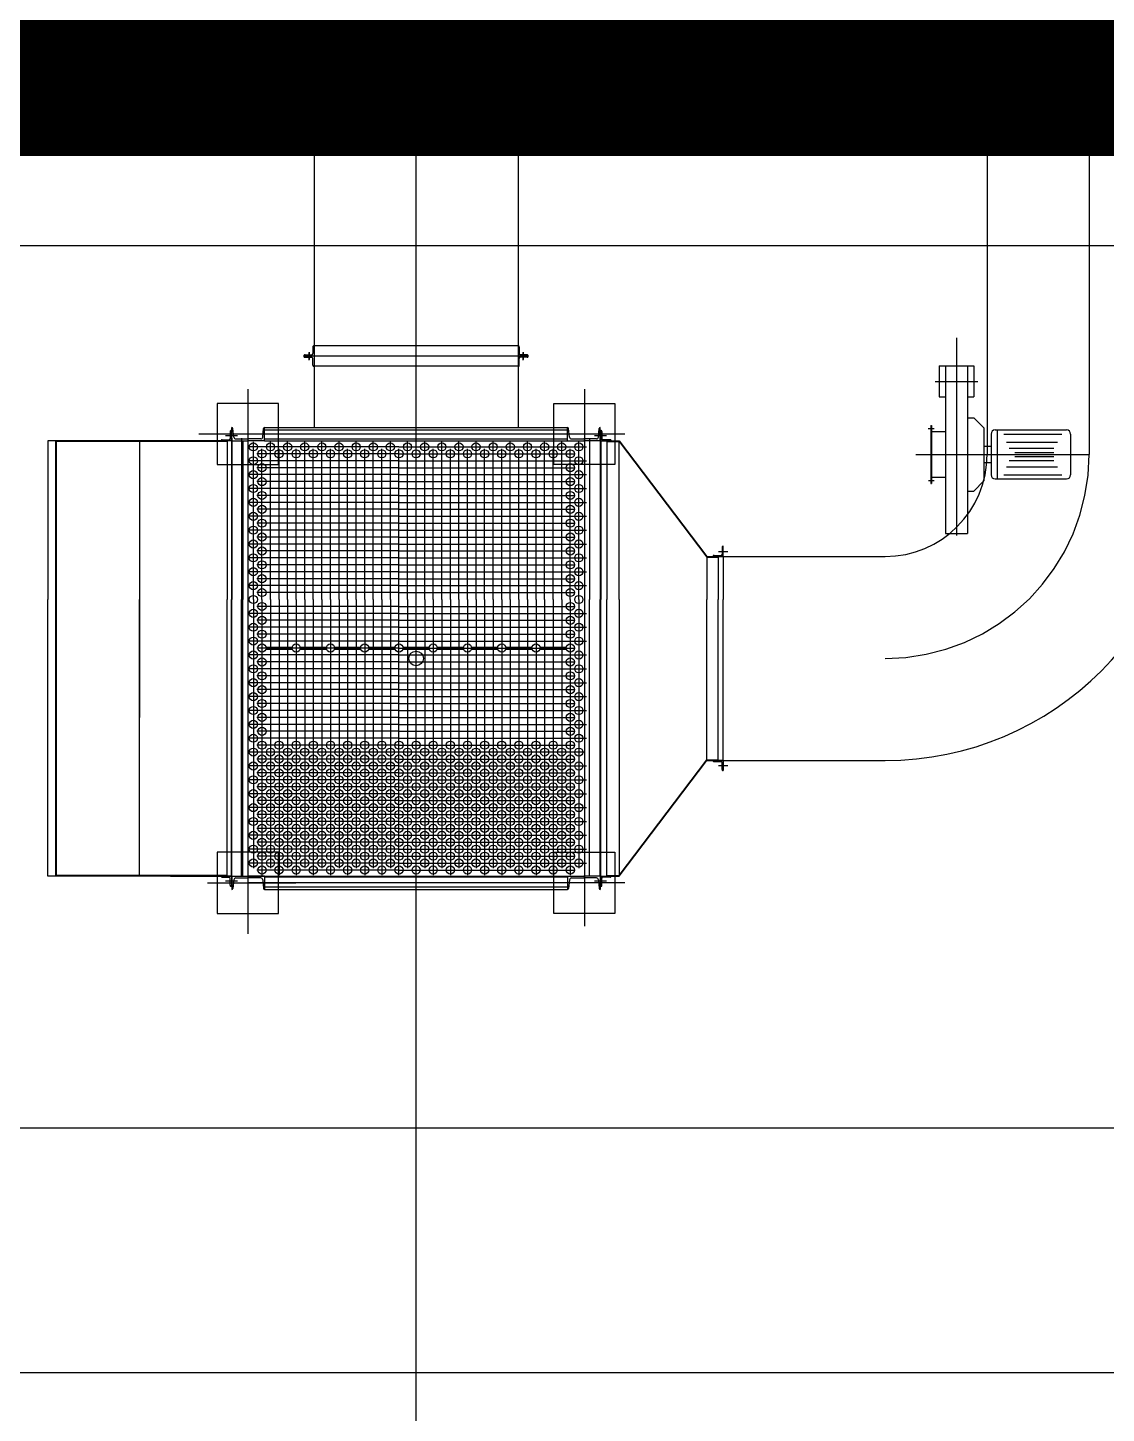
# Model space of a CAD drawing. Header units: metres. Extents: x -170 to 1091, y -90 to 504.
# Drawn here: x 271.1 to 276.38, y 76.04 to 82.83 of the extents above; entities that cross this region are included whole.
import ezdxf

# ---------------------------------------------------------------- set-up
doc = ezdxf.new("R2010")
doc.units = ezdxf.units.M
for name, pattern in [('PF_CENTER', [400, 250, -50, 50, -50]), ('PF_DASHED', [150, 100, -50]), ('PF_DIVIDE', [250, 100, -50, 0, -50, 0, -50])]:
    doc.linetypes.add(name, pattern=pattern)
for name, color, linetype in [('01', 7, 'CONTINUOUS'), ('02', 1, 'CONTINUOUS'), ('04', 2, 'PF_DASHED'), ('05', 4, 'PF_CENTER'), ('07', 6, 'PF_DIVIDE'), ('TKX', 3, 'CONTINUOUS')]:
    doc.layers.add(name, color=color, linetype=linetype)

msp = doc.modelspace()

# ---------------------------------------------------------------- linework, layer by layer
at = {"ltscale": 8}
for p, q in [((272.2634, 79.7913, 0), (272.3926, 79.7913, 0)), ((272.2634, 79.7813, 0), (272.3926, 79.7813, 0)), ((272.4314, 79.7913, 0), (272.5606, 79.7913, 0)), ((272.4314, 79.7813, 0), (272.5606, 79.7813, 0)), ((272.5994, 79.7913, 0), (272.7286, 79.7913, 0)), ((272.5994, 79.7813, 0), (272.7286, 79.7813, 0)), ((272.7674, 79.7913, 0), (272.8966, 79.7913, 0)), ((272.7674, 79.7813, 0), (272.8966, 79.7813, 0)), ((272.9354, 79.7913, 0), (273.0646, 79.7913, 0)), ((272.9354, 79.7813, 0), (273.0646, 79.7813, 0)), ((273.1034, 79.7913, 0), (273.2326, 79.7913, 0)), ((273.1034, 79.7813, 0), (273.2326, 79.7813, 0)), ((273.2714, 79.7913, 0), (273.4006, 79.7913, 0)), ((273.2714, 79.7813, 0), (273.4006, 79.7813, 0)), ((273.4394, 79.7913, 0), (273.5686, 79.7913, 0)), ((273.4394, 79.7813, 0), (273.5686, 79.7813, 0)), ((273.6074, 79.7913, 0), (273.7366, 79.7913, 0)), ((273.6074, 79.7813, 0), (273.7366, 79.7813, 0))]:
    msp.add_line(p, q, dxfattribs=at)
at = {"linetype": 'Continuous', "const_width": 1, "elevation": 0}
msp.add_lwpolyline([(165.7, 127.0239), (280.5, 127.0239), (280.5, 82.6989), (165.7, 82.6989)], close=True, dxfattribs=at)
at = {"ltscale": 50}
msp.add_circle((273, 79.7353, 0), 0.0358, dxfattribs=at)
at = {"layer": '01', "ltscale": 8}
for p, q in [((272.5, 82.6989, 0), (272.5, 80.8673, 0)), ((273.5, 82.6989, 0), (273.5, 80.8673, 0)), ((275.8, 82.6989, 0), (275.8, 80.7353, 0)), ((272.494, 81.2613, 0), (272.494, 81.2293, 0)), ((273.5, 81.2673, 0), (272.4977, 81.2673, 0)), ((273.506, 81.2613, 0), (273.506, 81.2293, 0)), ((273.55, 81.2173, 0), (272.45, 81.2173, 0)), ((272.5, 81.2173, 0), (272.45, 81.2173, 0)), ((272.5, 81.2173, 0), (272.45, 81.2173, 0)), ((272.456, 81.2233, 0), (272.488, 81.2233, 0)), ((272.456, 81.2113, 0), (272.488, 81.2113, 0)), ((272.494, 81.1733, 0), (272.494, 81.2053, 0)), ((273.5, 81.1673, 0), (272.4977, 81.1673, 0)), ((273.5, 81.2173, 0), (273.55, 81.2173, 0)), ((273.5, 81.2173, 0), (273.55, 81.2173, 0)), ((273.506, 81.1733, 0), (273.506, 81.2053, 0)), ((273.544, 81.2233, 0), (273.512, 81.2233, 0)), ((273.544, 81.2113, 0), (273.512, 81.2113, 0)), ((275.5645, 81.169, 0), (275.7355, 81.169, 0)), ((275.5645, 81.169, 0), (275.5645, 81.0177, 0)), ((275.5955, 81.169, 0), (275.5955, 80.3482, 0)), ((275.7045, 81.169, 0), (275.7045, 80.3482, 0)), ((275.7355, 81.169, 0), (275.7355, 81.0177, 0)), ((272.025, 80.9853, 0), (272.025, 80.6853, 0)), ((272.325, 80.9853, 0), (272.025, 80.9853, 0)), ((272.325, 80.6853, 0), (272.325, 80.9853, 0)), ((273.675, 80.6853, 0), (273.675, 80.9853, 0)), ((273.675, 80.9853, 0), (273.975, 80.9853, 0)), ((273.975, 80.9853, 0), (273.975, 80.6853, 0)), ((275.5645, 81.0177, 0), (275.5955, 81.0177, 0)), ((275.7045, 81.0177, 0), (275.7355, 81.0177, 0)), ((275.7045, 81.0177, 0), (275.7355, 81.0177, 0)), ((275.7045, 80.9153, 0), (275.7345, 80.9153, 0)), ((275.7845, 80.8653, 0), (275.7345, 80.9153, 0)), ((272.089, 80.8473, 0), (272.089, 80.8128, 0)), ((272.094, 80.8023, 0), (272.094, 80.8523, 0)), ((272.097, 80.8023, 0), (272.097, 80.8673, 0)), ((272.1063, 80.8201, 0), (272.102, 80.8628, 0)), ((272.2477, 80.8201, 0), (272.252, 80.8628, 0)), ((272.257, 80.8673, 0), (273.743, 80.8673, 0)), ((272.257, 80.8023, 0), (272.257, 80.8673, 0)), ((272.257, 80.8553, 0), (273.743, 80.8553, 0)), ((273.743, 80.8023, 0), (273.743, 80.8673, 0)), ((273.7523, 80.8201, 0), (273.748, 80.8628, 0)), ((273.8937, 80.8201, 0), (273.898, 80.8628, 0)), ((273.903, 80.8023, 0), (273.903, 80.8673, 0)), ((273.906, 80.8023, 0), (273.906, 80.8523, 0)), ((273.911, 80.8473, 0), (273.911, 80.8128, 0)), ((275.524, 80.8773, 0), (275.524, 80.5933, 0)), ((275.524, 80.8773, 0), (275.528, 80.8773, 0)), ((275.524, 80.8473, 0), (275.5955, 80.8473, 0)), ((275.528, 80.8773, 0), (275.528, 80.5933, 0)), ((275.7845, 80.8653, 0), (275.7845, 80.6053, 0)), ((275.8195, 80.8353, 0), (275.8195, 80.6353, 0)), ((275.8395, 80.8553, 0), (276.1895, 80.8553, 0)), ((275.8495, 80.8553, 0), (275.8495, 80.6153, 0)), ((276.2095, 80.8353, 0), (276.2095, 80.6353, 0)), ((272.044, 80.8023, 0), (271.194, 80.8023, 0)), ((271.194, 80.8023, 0), (271.194, 80.0243, 0)), ((271.234, 78.6683, 0), (271.234, 80.8023, 0)), ((271.237, 78.6683, 0), (271.237, 80.8023, 0)), ((272.074, 80.7993, 0), (271.237, 80.7993, 0)), ((271.644, 80.7993, 0), (271.644, 79.4463, 0)), ((272.094, 80.8023, 0), (272.044, 80.8023, 0)), ((272.049, 80.8073, 0), (272.0835, 80.8073, 0)), ((272.074, 80.8023, 0), (272.074, 80.0243, 0)), ((272.094, 80.8143, 0), (272.094, 80.0243, 0)), ((272.097, 80.8143, 0), (272.097, 80.0243, 0)), ((272.097, 80.8023, 0), (272.177, 80.8023, 0)), ((272.1162, 80.8111, 0), (272.177, 80.8111, 0)), ((272.15, 80.8023, 0), (272.15, 80.0243, 0)), ((272.2378, 80.8111, 0), (272.177, 80.8111, 0)), ((272.257, 80.8023, 0), (272.177, 80.8023, 0)), ((272.257, 80.8113, 0), (273.743, 80.8113, 0)), ((272.257, 80.8023, 0), (273.743, 80.8023, 0)), ((273.743, 80.8023, 0), (273.823, 80.8023, 0)), ((273.7622, 80.8111, 0), (273.823, 80.8111, 0)), ((273.8838, 80.8111, 0), (273.823, 80.8111, 0)), ((273.903, 80.8023, 0), (273.823, 80.8023, 0)), ((273.85, 80.8143, 0), (273.85, 80.0243, 0)), ((273.903, 80.8143, 0), (273.903, 80.0243, 0)), ((273.906, 80.8143, 0), (273.906, 80.0243, 0)), ((273.906, 80.8023, 0), (273.956, 80.8023, 0)), ((273.951, 80.8073, 0), (273.9165, 80.8073, 0)), ((273.936, 80.8023, 0), (273.936, 80.0243, 0)), ((273.936, 80.7993, 0), (273.9955, 80.7993, 0)), ((273.956, 80.8023, 0), (273.996, 80.8023, 0)), ((273.9955, 80.0243, 0), (273.9955, 80.7993, 0)), ((273.9955, 80.7993, 0), (274.4253, 80.2323, 0)), ((273.996, 80.8023, 0), (274.426, 80.2353, 0)), ((275.7845, 80.7753, 0), (275.8195, 80.7753, 0)), ((272.025, 80.6853, 0), (272.325, 80.6853, 0)), ((273.975, 80.6853, 0), (273.675, 80.6853, 0)), ((275.7845, 80.6953, 0), (275.8195, 80.6953, 0)), ((275.524, 80.6233, 0), (275.5955, 80.6233, 0)), ((275.524, 80.5933, 0), (275.528, 80.5933, 0)), ((275.7045, 80.5553, 0), (275.7345, 80.5553, 0)), ((275.7845, 80.6053, 0), (275.7345, 80.5553, 0)), ((275.8395, 80.6153, 0), (276.1895, 80.6153, 0)), ((275.5955, 80.3482, 0), (275.7045, 80.3482, 0)), ((274.501, 80.2803, 0), (274.501, 80.2458, 0)), ((274.506, 80.2353, 0), (274.506, 80.2853, 0)), ((274.4253, 80.2323, 0), (274.481, 80.2323, 0)), ((274.426, 80.2353, 0), (274.506, 80.2353, 0)), ((274.426, 80.2353, 0), (275.3, 80.2353, 0)), ((274.426, 80.2323, 0), (274.426, 80.0243, 0)), ((274.506, 80.2353, 0), (274.456, 80.2353, 0)), ((274.461, 80.2403, 0), (274.4955, 80.2403, 0)), ((274.481, 80.2353, 0), (274.481, 80.0243, 0)), ((274.506, 80.2353, 0), (274.506, 80.0243, 0)), ((271.194, 78.6683, 0), (271.194, 80.0243, 0)), ((271.644, 78.6713, 0), (271.644, 80.0243, 0)), ((272.074, 78.6683, 0), (272.074, 80.0243, 0)), ((272.094, 78.6683, 0), (272.094, 80.0243, 0)), ((272.097, 78.6683, 0), (272.097, 80.0243, 0)), ((272.15, 78.6683, 0), (272.15, 80.0243, 0)), ((273.85, 78.6683, 0), (273.85, 80.0243, 0)), ((273.903, 78.6683, 0), (273.903, 80.0243, 0)), ((273.906, 78.6683, 0), (273.906, 80.0243, 0)), ((273.936, 78.6683, 0), (273.936, 80.0243, 0)), ((273.9955, 80.0243, 0), (273.9955, 78.6713, 0)), ((274.426, 79.2353, 0), (274.426, 80.0243, 0)), ((274.481, 79.2353, 0), (274.481, 80.0243, 0)), ((274.506, 79.2353, 0), (274.506, 80.0243, 0)), ((273.9955, 78.6713, 0), (274.4253, 79.2383, 0)), ((273.996, 78.6683, 0), (274.426, 79.2353, 0)), ((274.4253, 79.2383, 0), (274.481, 79.2383, 0)), ((274.426, 79.2353, 0), (274.506, 79.2353, 0)), ((274.426, 79.2353, 0), (275.3, 79.2353, 0)), ((274.506, 79.2353, 0), (274.456, 79.2353, 0)), ((274.461, 79.2303, 0), (274.4955, 79.2303, 0)), ((274.501, 79.1903, 0), (274.501, 79.2248, 0)), ((274.506, 79.2353, 0), (274.506, 79.1853, 0)), ((272.025, 78.7853, 0), (272.025, 78.4853, 0)), ((272.325, 78.7853, 0), (272.025, 78.7853, 0)), ((272.325, 78.4853, 0), (272.325, 78.7853, 0)), ((273.675, 78.4853, 0), (273.675, 78.7853, 0)), ((273.675, 78.7853, 0), (273.975, 78.7853, 0)), ((273.975, 78.7853, 0), (273.975, 78.4853, 0)), ((272.044, 78.6683, 0), (271.194, 78.6683, 0)), ((272.074, 78.6713, 0), (271.237, 78.6713, 0)), ((271.795, 78.6683, 0), (273.743, 78.6683, 0)), ((272.094, 78.6683, 0), (272.044, 78.6683, 0)), ((272.049, 78.6633, 0), (272.0835, 78.6633, 0)), ((272.089, 78.6233, 0), (272.089, 78.6578, 0)), ((272.094, 78.6683, 0), (272.094, 78.6183, 0)), ((272.097, 78.6683, 0), (272.177, 78.6683, 0)), ((272.097, 78.6683, 0), (272.097, 78.6033, 0)), ((272.1063, 78.6506, 0), (272.102, 78.6078, 0)), ((272.1162, 78.6596, 0), (272.177, 78.6596, 0)), ((272.257, 78.6683, 0), (272.177, 78.6683, 0)), ((272.2378, 78.6596, 0), (272.177, 78.6596, 0)), ((272.2477, 78.6506, 0), (272.252, 78.6078, 0)), ((272.257, 78.6683, 0), (272.257, 78.6033, 0)), ((272.257, 78.6653, 0), (273.743, 78.6653, 0)), ((273.743, 78.6683, 0), (273.823, 78.6683, 0)), ((273.743, 78.6683, 0), (273.743, 78.6033, 0)), ((273.7523, 78.6506, 0), (273.748, 78.6078, 0)), ((273.7622, 78.6596, 0), (273.823, 78.6596, 0)), ((273.903, 78.6683, 0), (273.823, 78.6683, 0)), ((273.8838, 78.6596, 0), (273.823, 78.6596, 0)), ((273.8937, 78.6506, 0), (273.898, 78.6078, 0)), ((273.903, 78.6683, 0), (273.903, 78.6033, 0)), ((273.906, 78.6683, 0), (273.906, 78.6183, 0)), ((273.906, 78.6683, 0), (273.956, 78.6683, 0)), ((273.911, 78.6233, 0), (273.911, 78.6578, 0)), ((273.951, 78.6633, 0), (273.9165, 78.6633, 0)), ((273.936, 78.6713, 0), (273.9955, 78.6713, 0)), ((273.956, 78.6683, 0), (273.996, 78.6683, 0)), ((272.257, 78.6153, 0), (273.743, 78.6153, 0)), ((272.257, 78.6033, 0), (273.743, 78.6033, 0)), ((272.025, 78.4853, 0), (272.325, 78.4853, 0)), ((273.975, 78.4853, 0), (273.675, 78.4853, 0))]:
    msp.add_line(p, q, dxfattribs=at)
for centre in [(272.202, 80.7723, 0), (272.244, 80.7383, 0), (272.286, 80.7723, 0), (272.328, 80.7383, 0), (272.37, 80.7723, 0), (272.412, 80.7383, 0), (272.454, 80.7723, 0), (272.496, 80.7383, 0), (272.538, 80.7723, 0), (272.58, 80.7383, 0), (272.622, 80.7723, 0), (272.664, 80.7383, 0), (272.706, 80.7723, 0), (272.748, 80.7383, 0), (272.79, 80.7723, 0), (272.832, 80.7383, 0), (272.874, 80.7723, 0), (272.916, 80.7383, 0), (272.958, 80.7723, 0), (273, 80.7383, 0), (273.042, 80.7723, 0), (273.084, 80.7383, 0), (273.126, 80.7723, 0), (273.168, 80.7383, 0), (273.21, 80.7723, 0), (273.252, 80.7383, 0), (273.294, 80.7723, 0), (273.336, 80.7383, 0), (273.378, 80.7723, 0), (273.42, 80.7383, 0), (273.462, 80.7723, 0), (273.504, 80.7383, 0), (273.546, 80.7723, 0), (273.588, 80.7383, 0), (273.63, 80.7723, 0), (273.672, 80.7383, 0), (273.714, 80.7723, 0), (273.756, 80.7383, 0), (273.798, 80.7723, 0), (272.202, 80.7043, 0), (272.244, 80.6703, 0), (273.756, 80.6703, 0), (273.798, 80.7043, 0), (272.202, 80.6363, 0), (272.244, 80.6023, 0), (273.756, 80.6023, 0), (273.798, 80.6363, 0), (272.202, 80.5683, 0), (272.244, 80.5343, 0), (273.756, 80.5343, 0), (273.798, 80.5683, 0), (272.202, 80.5003, 0), (272.244, 80.4663, 0), (273.756, 80.4663, 0), (273.798, 80.5003, 0), (272.202, 80.4323, 0), (272.244, 80.3983, 0), (273.756, 80.3983, 0), (273.798, 80.4323, 0), (272.202, 80.3643, 0), (272.244, 80.3303, 0), (273.756, 80.3303, 0), (273.798, 80.3643, 0), (272.202, 80.2963, 0), (272.244, 80.2623, 0), (273.756, 80.2623, 0), (273.798, 80.2963, 0), (272.202, 80.2283, 0), (272.244, 80.1943, 0), (273.756, 80.1943, 0), (273.798, 80.2283, 0), (272.202, 80.1603, 0), (272.244, 80.1263, 0), (273.756, 80.1263, 0), (273.798, 80.1603, 0), (272.202, 80.0923, 0), (272.244, 80.0583, 0), (273.756, 80.0583, 0), (273.798, 80.0923, 0), (272.202, 80.0243, 0), (272.244, 79.9903, 0), (273.756, 79.9903, 0), (273.798, 80.0243, 0), (272.202, 79.9563, 0), (272.244, 79.9223, 0), (273.756, 79.9223, 0), (273.798, 79.9563, 0), (272.202, 79.8883, 0), (272.244, 79.8543, 0), (273.756, 79.8543, 0), (273.798, 79.8883, 0), (272.202, 79.8203, 0), (272.244, 79.7863, 0), (272.412, 79.7863, 0), (272.58, 79.7863, 0), (272.748, 79.7863, 0), (272.916, 79.7863, 0), (273.084, 79.7863, 0), (273.252, 79.7863, 0), (273.42, 79.7863, 0), (273.588, 79.7863, 0), (273.756, 79.7863, 0), (273.798, 79.8203, 0), (272.202, 79.7523, 0), (272.244, 79.7183, 0), (273.756, 79.7183, 0), (273.798, 79.7523, 0), (272.202, 79.6843, 0), (272.244, 79.6503, 0), (273.756, 79.6503, 0), (273.798, 79.6843, 0), (272.202, 79.6163, 0), (272.244, 79.5823, 0), (273.756, 79.5823, 0), (273.798, 79.6163, 0), (272.202, 79.5483, 0), (272.244, 79.5143, 0), (273.756, 79.5143, 0), (273.798, 79.5483, 0), (272.202, 79.4803, 0), (272.244, 79.4463, 0), (273.756, 79.4463, 0), (273.798, 79.4803, 0), (272.202, 79.4123, 0), (272.244, 79.3783, 0), (273.756, 79.3783, 0), (273.798, 79.4123, 0), (272.202, 79.3443, 0), (272.244, 79.3103, 0), (272.328, 79.3103, 0), (272.412, 79.3103, 0), (272.496, 79.3103, 0), (272.58, 79.3103, 0), (272.664, 79.3103, 0), (272.748, 79.3103, 0), (272.832, 79.3103, 0), (272.916, 79.3103, 0), (273, 79.3103, 0), (273.084, 79.3103, 0), (273.168, 79.3103, 0), (273.252, 79.3103, 0), (273.336, 79.3103, 0), (273.42, 79.3103, 0), (273.504, 79.3103, 0), (273.588, 79.3103, 0), (273.672, 79.3103, 0), (273.756, 79.3103, 0), (273.798, 79.3443, 0), (272.202, 79.2763, 0), (272.244, 79.2423, 0), (272.286, 79.2763, 0), (272.328, 79.2423, 0), (272.37, 79.2763, 0), (272.412, 79.2423, 0), (272.454, 79.2763, 0), (272.496, 79.2423, 0), (272.538, 79.2763, 0), (272.58, 79.2423, 0), (272.622, 79.2763, 0), (272.664, 79.2423, 0), (272.706, 79.2763, 0), (272.748, 79.2423, 0), (272.79, 79.2763, 0), (272.832, 79.2423, 0), (272.874, 79.2763, 0), (272.916, 79.2423, 0), (272.958, 79.2763, 0), (273, 79.2423, 0), (273.042, 79.2763, 0), (273.084, 79.2423, 0), (273.126, 79.2763, 0), (273.168, 79.2423, 0), (273.21, 79.2763, 0), (273.252, 79.2423, 0), (273.294, 79.2763, 0), (273.336, 79.2423, 0), (273.378, 79.2763, 0), (273.42, 79.2423, 0), (273.462, 79.2763, 0), (273.504, 79.2423, 0), (273.546, 79.2763, 0), (273.588, 79.2423, 0), (273.63, 79.2763, 0), (273.672, 79.2423, 0), (273.714, 79.2763, 0), (273.756, 79.2423, 0), (273.798, 79.2763, 0), (272.202, 79.2083, 0), (272.244, 79.1743, 0), (272.286, 79.2083, 0), (272.328, 79.1743, 0), (272.37, 79.2083, 0), (272.412, 79.1743, 0), (272.454, 79.2083, 0), (272.496, 79.1743, 0), (272.538, 79.2083, 0), (272.58, 79.1743, 0), (272.622, 79.2083, 0), (272.664, 79.1743, 0), (272.706, 79.2083, 0), (272.748, 79.1743, 0), (272.79, 79.2083, 0), (272.832, 79.1743, 0), (272.874, 79.2083, 0), (272.916, 79.1743, 0), (272.958, 79.2083, 0), (273, 79.1743, 0), (273.042, 79.2083, 0), (273.084, 79.1743, 0), (273.126, 79.2083, 0), (273.168, 79.1743, 0), (273.21, 79.2083, 0), (273.252, 79.1743, 0), (273.294, 79.2083, 0), (273.336, 79.1743, 0), (273.378, 79.2083, 0), (273.42, 79.1743, 0), (273.462, 79.2083, 0), (273.504, 79.1743, 0), (273.546, 79.2083, 0), (273.588, 79.1743, 0), (273.63, 79.2083, 0), (273.672, 79.1743, 0), (273.714, 79.2083, 0), (273.756, 79.1743, 0), (273.798, 79.2083, 0), (272.202, 79.1403, 0), (272.244, 79.1063, 0), (272.286, 79.1403, 0), (272.328, 79.1063, 0), (272.37, 79.1403, 0), (272.412, 79.1063, 0), (272.454, 79.1403, 0), (272.496, 79.1063, 0), (272.538, 79.1403, 0), (272.58, 79.1063, 0), (272.622, 79.1403, 0), (272.664, 79.1063, 0), (272.706, 79.1403, 0), (272.748, 79.1063, 0), (272.79, 79.1403, 0), (272.832, 79.1063, 0), (272.874, 79.1403, 0), (272.916, 79.1063, 0), (272.958, 79.1403, 0), (273, 79.1063, 0), (273.042, 79.1403, 0), (273.084, 79.1063, 0), (273.126, 79.1403, 0), (273.168, 79.1063, 0), (273.21, 79.1403, 0), (273.252, 79.1063, 0), (273.294, 79.1403, 0), (273.336, 79.1063, 0), (273.378, 79.1403, 0), (273.42, 79.1063, 0), (273.462, 79.1403, 0), (273.504, 79.1063, 0), (273.546, 79.1403, 0), (273.588, 79.1063, 0), (273.63, 79.1403, 0), (273.672, 79.1063, 0), (273.714, 79.1403, 0), (273.756, 79.1063, 0), (273.798, 79.1403, 0), (272.202, 79.0723, 0), (272.244, 79.0383, 0), (272.286, 79.0723, 0), (272.328, 79.0383, 0), (272.37, 79.0723, 0), (272.412, 79.0383, 0), (272.454, 79.0723, 0), (272.496, 79.0383, 0), (272.538, 79.0723, 0), (272.58, 79.0383, 0), (272.622, 79.0723, 0), (272.664, 79.0383, 0), (272.706, 79.0723, 0), (272.748, 79.0383, 0), (272.79, 79.0723, 0), (272.832, 79.0383, 0), (272.874, 79.0723, 0), (272.916, 79.0383, 0), (272.958, 79.0723, 0), (273, 79.0383, 0), (273.042, 79.0723, 0), (273.084, 79.0383, 0), (273.126, 79.0723, 0), (273.168, 79.0383, 0), (273.21, 79.0723, 0), (273.252, 79.0383, 0), (273.294, 79.0723, 0), (273.336, 79.0383, 0), (273.378, 79.0723, 0), (273.42, 79.0383, 0), (273.462, 79.0723, 0), (273.504, 79.0383, 0), (273.546, 79.0723, 0), (273.588, 79.0383, 0), (273.63, 79.0723, 0), (273.672, 79.0383, 0), (273.714, 79.0723, 0), (273.756, 79.0383, 0), (273.798, 79.0723, 0), (272.202, 79.0043, 0), (272.244, 78.9703, 0), (272.286, 79.0043, 0), (272.328, 78.9703, 0), (272.37, 79.0043, 0), (272.412, 78.9703, 0), (272.454, 79.0043, 0), (272.496, 78.9703, 0), (272.538, 79.0043, 0), (272.58, 78.9703, 0), (272.622, 79.0043, 0), (272.664, 78.9703, 0), (272.706, 79.0043, 0), (272.748, 78.9703, 0), (272.79, 79.0043, 0), (272.832, 78.9703, 0), (272.874, 79.0043, 0), (272.916, 78.9703, 0), (272.958, 79.0043, 0), (273, 78.9703, 0), (273.042, 79.0043, 0), (273.084, 78.9703, 0), (273.126, 79.0043, 0), (273.168, 78.9703, 0), (273.21, 79.0043, 0), (273.252, 78.9703, 0), (273.294, 79.0043, 0), (273.336, 78.9703, 0), (273.378, 79.0043, 0), (273.42, 78.9703, 0), (273.462, 79.0043, 0), (273.504, 78.9703, 0), (273.546, 79.0043, 0), (273.588, 78.9703, 0), (273.63, 79.0043, 0), (273.672, 78.9703, 0), (273.714, 79.0043, 0), (273.756, 78.9703, 0), (273.798, 79.0043, 0), (272.202, 78.9363, 0), (272.244, 78.9023, 0), (272.286, 78.9363, 0), (272.328, 78.9023, 0), (272.37, 78.9363, 0), (272.412, 78.9023, 0), (272.454, 78.9363, 0), (272.496, 78.9023, 0), (272.538, 78.9363, 0), (272.58, 78.9023, 0), (272.622, 78.9363, 0), (272.664, 78.9023, 0), (272.706, 78.9363, 0), (272.748, 78.9023, 0), (272.79, 78.9363, 0), (272.832, 78.9023, 0), (272.874, 78.9363, 0), (272.916, 78.9023, 0), (272.958, 78.9363, 0), (273, 78.9023, 0), (273.042, 78.9363, 0), (273.084, 78.9023, 0), (273.126, 78.9363, 0), (273.168, 78.9023, 0), (273.21, 78.9363, 0), (273.252, 78.9023, 0), (273.294, 78.9363, 0), (273.336, 78.9023, 0), (273.378, 78.9363, 0), (273.42, 78.9023, 0), (273.462, 78.9363, 0), (273.504, 78.9023, 0), (273.546, 78.9363, 0), (273.588, 78.9023, 0), (273.63, 78.9363, 0), (273.672, 78.9023, 0), (273.714, 78.9363, 0), (273.756, 78.9023, 0), (273.798, 78.9363, 0), (272.202, 78.8683, 0), (272.244, 78.8343, 0), (272.286, 78.8683, 0), (272.328, 78.8343, 0), (272.37, 78.8683, 0), (272.412, 78.8343, 0), (272.454, 78.8683, 0), (272.496, 78.8343, 0), (272.538, 78.8683, 0), (272.58, 78.8343, 0), (272.622, 78.8683, 0), (272.664, 78.8343, 0), (272.706, 78.8683, 0), (272.748, 78.8343, 0), (272.79, 78.8683, 0), (272.832, 78.8343, 0), (272.874, 78.8683, 0), (272.916, 78.8343, 0), (272.958, 78.8683, 0), (273, 78.8343, 0), (273.042, 78.8683, 0), (273.084, 78.8343, 0), (273.126, 78.8683, 0), (273.168, 78.8343, 0), (273.21, 78.8683, 0), (273.252, 78.8343, 0), (273.294, 78.8683, 0), (273.336, 78.8343, 0), (273.378, 78.8683, 0), (273.42, 78.8343, 0), (273.462, 78.8683, 0), (273.504, 78.8343, 0), (273.546, 78.8683, 0), (273.588, 78.8343, 0), (273.63, 78.8683, 0), (273.672, 78.8343, 0), (273.714, 78.8683, 0), (273.756, 78.8343, 0), (273.798, 78.8683, 0), (272.202, 78.8003, 0), (272.244, 78.7663, 0), (272.286, 78.8003, 0), (272.328, 78.7663, 0), (272.37, 78.8003, 0), (272.412, 78.7663, 0), (272.454, 78.8003, 0), (272.496, 78.7663, 0), (272.538, 78.8003, 0), (272.58, 78.7663, 0), (272.622, 78.8003, 0), (272.664, 78.7663, 0), (272.706, 78.8003, 0), (272.748, 78.7663, 0), (272.79, 78.8003, 0), (272.832, 78.7663, 0), (272.874, 78.8003, 0), (272.916, 78.7663, 0), (272.958, 78.8003, 0), (273, 78.7663, 0), (273.042, 78.8003, 0), (273.084, 78.7663, 0), (273.126, 78.8003, 0), (273.168, 78.7663, 0), (273.21, 78.8003, 0), (273.252, 78.7663, 0), (273.294, 78.8003, 0), (273.336, 78.7663, 0), (273.378, 78.8003, 0), (273.42, 78.7663, 0), (273.462, 78.8003, 0), (273.504, 78.7663, 0), (273.546, 78.8003, 0), (273.588, 78.7663, 0), (273.63, 78.8003, 0), (273.672, 78.7663, 0), (273.714, 78.8003, 0), (273.756, 78.7663, 0), (273.798, 78.8003, 0), (272.202, 78.7323, 0), (272.244, 78.6983, 0), (272.286, 78.7323, 0), (272.328, 78.6983, 0), (272.37, 78.7323, 0), (272.412, 78.6983, 0), (272.454, 78.7323, 0), (272.496, 78.6983, 0), (272.538, 78.7323, 0), (272.58, 78.6983, 0), (272.622, 78.7323, 0), (272.664, 78.6983, 0), (272.706, 78.7323, 0), (272.748, 78.6983, 0), (272.79, 78.7323, 0), (272.832, 78.6983, 0), (272.874, 78.7323, 0), (272.916, 78.6983, 0), (272.958, 78.7323, 0), (273, 78.6983, 0), (273.042, 78.7323, 0), (273.084, 78.6983, 0), (273.126, 78.7323, 0), (273.168, 78.6983, 0), (273.21, 78.7323, 0), (273.252, 78.6983, 0), (273.294, 78.7323, 0), (273.336, 78.6983, 0), (273.378, 78.7323, 0), (273.42, 78.6983, 0), (273.462, 78.7323, 0), (273.504, 78.6983, 0), (273.546, 78.7323, 0), (273.588, 78.6983, 0), (273.63, 78.7323, 0), (273.672, 78.6983, 0), (273.714, 78.7323, 0), (273.756, 78.6983, 0), (273.798, 78.7323, 0)]:
    msp.add_circle(centre, 0.02, dxfattribs=at)
for centre, radius, start, end in [((272.488, 81.2293, 0), 0.006, 270, 0), ((272.4989, 81.2625, 0), 0.00499, 76.68993, 193.31008), ((273.5011, 81.2625, 0), 0.00499, 346.68992, 103.31007), ((273.512, 81.2293, 0), 0.006, 180, 270), ((272.4549, 81.2185, 0), 0.00499, 76.68993, 193.31008), ((272.4549, 81.2162, 0), 0.00499, 166.68992, 283.31007), ((272.488, 81.2053, 0), 0.006, 0, 90), ((272.4989, 81.1722, 0), 0.00499, 166.68992, 283.31007), ((273.5011, 81.1722, 0), 0.00499, 256.68993, 13.31008), ((273.512, 81.2053, 0), 0.006, 90, 180), ((273.5451, 81.2185, 0), 0.00499, 346.68992, 103.31007), ((273.5451, 81.2162, 0), 0.00499, 256.68993, 13.31008), ((272.093, 80.8483, 0), 0.00416, 76.68993, 193.31008), ((272.097, 80.8623, 0), 0.005, 5.71, 90), ((272.257, 80.8623, 0), 0.005, 90, 174.29), ((273.743, 80.8623, 0), 0.005, 5.71, 90), ((273.903, 80.8623, 0), 0.005, 90, 174.29), ((273.907, 80.8483, 0), 0.00416, 346.68992, 103.31007), ((275.8395, 80.8353, 0), 0.02, 90, 180), ((276.1895, 80.8353, 0), 0.02, 0, 90), ((272.048, 80.8033, 0), 0.00416, 76.68993, 193.31008), ((272.0835, 80.8128, 0), 0.0055, 270, 0), ((272.1162, 80.8211, 0), 0.01, 185.71, 270), ((272.2378, 80.8211, 0), 0.01, 270, 354.29), ((273.7622, 80.8211, 0), 0.01, 185.71, 270), ((273.8838, 80.8211, 0), 0.01, 270, 354.29), ((273.9165, 80.8128, 0), 0.0055, 180, 270), ((273.952, 80.8033, 0), 0.00416, 346.68992, 103.31007), ((275.3, 80.7353, 0), 1.5, 270, 0), ((275.3, 80.7353, 0), 0.5, 270, 0), ((275.8395, 80.6353, 0), 0.02, 180, 270), ((276.1895, 80.6353, 0), 0.02, 270, 0), ((274.505, 80.2813, 0), 0.00416, 76.68993, 193.31008), ((274.46, 80.2363, 0), 0.00416, 76.68993, 193.31008), ((274.4955, 80.2458, 0), 0.0055, 270, 0), ((274.46, 79.2344, 0), 0.00416, 166.68992, 283.31007), ((274.4955, 79.2248, 0), 0.0055, 0, 90), ((274.505, 79.1894, 0), 0.00416, 166.68992, 283.31007), ((272.048, 78.6674, 0), 0.00416, 166.68992, 283.31007), ((272.0835, 78.6578, 0), 0.0055, 0, 90), ((272.1162, 78.6496, 0), 0.01, 90, 174.29), ((272.2378, 78.6496, 0), 0.01, 5.71, 90), ((273.7622, 78.6496, 0), 0.01, 90, 174.29), ((273.8838, 78.6496, 0), 0.01, 5.71, 90), ((273.9165, 78.6578, 0), 0.0055, 90, 180), ((273.952, 78.6674, 0), 0.00416, 256.68993, 13.31008), ((272.093, 78.6224, 0), 0.00416, 166.68992, 283.31007), ((272.097, 78.6083, 0), 0.005, 270, 354.29), ((272.257, 78.6083, 0), 0.005, 185.71, 270), ((273.743, 78.6083, 0), 0.005, 270, 354.29), ((273.903, 78.6083, 0), 0.005, 185.71, 270), ((273.907, 78.6224, 0), 0.00416, 256.68993, 13.31008)]:
    msp.add_arc(centre, radius, start, end, dxfattribs=at)
for p in [(272.5, 81.2173, 0), (272.5, 81.2173, 0), (273.5, 81.2173, 0), (273.5, 81.2173, 0), (272.094, 80.8023, 0), (273.906, 80.8023, 0), (274.506, 80.2353, 0), (274.506, 79.2353, 0), (272.094, 78.6683, 0), (273.906, 78.6683, 0)]:
    msp.add_point(p, dxfattribs=at)
at = {"layer": '02', "ltscale": 8}
for p, q in [((275.8824, 80.8353, 0), (276.1662, 80.8353, 0)), ((275.8955, 80.7953, 0), (276.1454, 80.7953, 0)), ((275.9076, 80.7653, 0), (276.1276, 80.7653, 0)), ((275.9076, 80.7053, 0), (276.1276, 80.7053, 0)), ((275.9356, 80.7453, 0), (276.1268, 80.7453, 0)), ((275.9356, 80.7253, 0), (276.1268, 80.7253, 0)), ((275.8824, 80.6353, 0), (276.1662, 80.6353, 0)), ((275.8955, 80.6753, 0), (276.1454, 80.6753, 0)), ((267.25, 76.2353, 0), (277.35, 76.2353, 0))]:
    msp.add_line(p, q, dxfattribs=at)
at = {"layer": '04', "ltscale": 8}
for p in [(272.1443, 80.8143, 0), (272.1443, 78.6683, 0)]:
    msp.add_line(p, (272.1443, 80.0243, 0), dxfattribs=at)
at = {"layer": '05', "ltscale": 8}
for p, q in [((273, 72.6019, 0), (273, 82.6989)), ((276.3, 82.6989), (276.3, 80.7353)), ((275.65, 81.307, 0), (275.65, 80.3372, 0)), ((272.475, 81.2369, 0), (272.475, 81.2003, 0)), ((272.475, 81.1978, 0), (272.475, 81.2344, 0)), ((273.525, 81.2369, 0), (273.525, 81.2003, 0)), ((273.525, 81.1978, 0), (273.525, 81.2344, 0)), ((275.65, 81.1866, 0), (275.65, 81.0001, 0)), ((275.5447, 81.0933, 0), (275.7553, 81.0933, 0)), ((272.175, 81.0553, 0), (272.175, 80.6228, 0)), ((273.825, 81.0553, 0), (273.825, 80.6228, 0)), ((274.0228, 80.8353, 0), (271.9338, 80.8353, 0)), ((272.1242, 80.8273, 0), (272.0654, 80.8273, 0)), ((272.175, 80.8353, 0), (272.175, 78.3861, 0)), ((273.9332, 80.8273, 0), (273.8744, 80.8273, 0)), ((275.5108, 80.8623, 0), (275.5402, 80.8623, 0)), ((272.916, 80.7723, 0), (272.177, 80.7723, 0)), ((272.202, 80.0243, 0), (272.202, 80.7973, 0)), ((272.244, 80.0243, 0), (272.244, 80.7633, 0)), ((272.286, 80.0243, 0), (272.286, 80.7973, 0)), ((272.328, 80.0243, 0), (272.328, 80.7633, 0)), ((272.37, 80.0243, 0), (272.37, 80.7973, 0)), ((272.412, 80.0243, 0), (272.412, 80.7633, 0)), ((272.454, 80.0243, 0), (272.454, 80.7973, 0)), ((272.496, 80.0243, 0), (272.496, 80.7633, 0)), ((272.538, 80.0243, 0), (272.538, 80.7973, 0)), ((272.58, 80.0243, 0), (272.58, 80.7633, 0)), ((272.622, 80.0243, 0), (272.622, 80.7973, 0)), ((272.664, 80.0243, 0), (272.664, 80.7633, 0)), ((272.706, 80.0243, 0), (272.706, 80.7973, 0)), ((272.748, 80.0243, 0), (272.748, 80.7633, 0)), ((272.79, 80.0243, 0), (272.79, 80.7973, 0)), ((272.832, 80.0243, 0), (272.832, 80.7633, 0)), ((272.874, 80.0243, 0), (272.874, 80.7973, 0)), ((272.916, 80.7723, 0), (273.8349, 80.7723, 0)), ((272.916, 78.6733, 0), (272.916, 80.7633, 0)), ((272.958, 80.0243, 0), (272.958, 80.7973, 0)), ((273, 80.0243, 0), (273, 80.7633, 0)), ((273.042, 80.0243, 0), (273.042, 80.7973, 0)), ((273.084, 80.0243, 0), (273.084, 80.7633, 0)), ((273.126, 80.0243, 0), (273.126, 80.7973, 0)), ((273.168, 80.0243, 0), (273.168, 80.7633, 0)), ((273.21, 80.0243, 0), (273.21, 80.7973, 0)), ((273.252, 80.0243, 0), (273.252, 80.7633, 0)), ((273.294, 80.0243, 0), (273.294, 80.7973, 0)), ((273.336, 80.0243, 0), (273.336, 80.7633, 0)), ((273.378, 80.0243, 0), (273.378, 80.7973, 0)), ((273.42, 80.0243, 0), (273.42, 80.7633, 0)), ((273.462, 80.0243, 0), (273.462, 80.7973, 0)), ((273.504, 80.0243, 0), (273.504, 80.7633, 0)), ((273.546, 80.0243, 0), (273.546, 80.7973, 0)), ((273.588, 80.0243, 0), (273.588, 80.7633, 0)), ((273.63, 80.0243, 0), (273.63, 80.7973, 0)), ((273.672, 80.0243, 0), (273.672, 80.7633, 0)), ((273.714, 80.0243, 0), (273.714, 80.7973, 0)), ((273.756, 80.0243, 0), (273.756, 80.7633, 0)), ((273.798, 80.0243, 0), (273.798, 80.7973, 0)), ((272.916, 80.7043, 0), (272.177, 80.7043, 0)), ((272.916, 80.7383, 0), (272.219, 80.7383, 0)), ((272.916, 80.7383, 0), (273.7799, 80.7383, 0)), ((272.916, 80.7043, 0), (273.8349, 80.7043, 0)), ((275.4498, 80.7353, 0), (276.298, 80.7353, 0)), ((272.916, 80.6363, 0), (272.177, 80.6363, 0)), ((272.916, 80.6703, 0), (272.219, 80.6703, 0)), ((272.916, 80.6703, 0), (273.7799, 80.6703, 0)), ((272.916, 80.6363, 0), (273.8349, 80.6363, 0)), ((273.825, 80.6228, 0), (273.825, 78.4228, 0)), ((272.916, 80.5683, 0), (272.177, 80.5683, 0)), ((272.916, 80.6023, 0), (272.219, 80.6023, 0)), ((272.916, 80.6023, 0), (273.7799, 80.6023, 0)), ((272.916, 80.5683, 0), (273.8349, 80.5683, 0)), ((275.5118, 80.6083, 0), (275.5405, 80.6083, 0)), ((272.916, 80.5003, 0), (272.177, 80.5003, 0)), ((272.916, 80.5343, 0), (272.219, 80.5343, 0)), ((272.916, 80.5343, 0), (273.7799, 80.5343, 0)), ((272.916, 80.5003, 0), (273.8349, 80.5003, 0)), ((272.916, 80.4323, 0), (272.177, 80.4323, 0)), ((272.916, 80.4663, 0), (272.219, 80.4663, 0)), ((272.916, 80.4663, 0), (273.7799, 80.4663, 0)), ((272.916, 80.4323, 0), (273.8349, 80.4323, 0)), ((272.916, 80.3643, 0), (272.177, 80.3643, 0)), ((272.916, 80.3983, 0), (272.219, 80.3983, 0)), ((272.916, 80.3983, 0), (273.7799, 80.3983, 0)), ((272.916, 80.3643, 0), (273.8349, 80.3643, 0)), ((272.916, 80.2963, 0), (272.177, 80.2963, 0)), ((272.916, 80.3303, 0), (272.219, 80.3303, 0)), ((272.916, 80.3303, 0), (273.7799, 80.3303, 0)), ((272.916, 80.2963, 0), (273.8349, 80.2963, 0)), ((272.916, 80.2283, 0), (272.177, 80.2283, 0)), ((272.916, 80.2623, 0), (272.219, 80.2623, 0)), ((272.916, 80.2623, 0), (273.7799, 80.2623, 0)), ((272.916, 80.2283, 0), (273.8349, 80.2283, 0)), ((274.4832, 80.2603, 0), (274.5288, 80.2603, 0)), ((272.916, 80.1603, 0), (272.177, 80.1603, 0)), ((272.916, 80.1943, 0), (272.219, 80.1943, 0)), ((272.916, 80.1943, 0), (273.7799, 80.1943, 0)), ((272.916, 80.1603, 0), (273.8349, 80.1603, 0)), ((272.916, 80.0923, 0), (272.177, 80.0923, 0)), ((272.916, 80.1263, 0), (272.219, 80.1263, 0)), ((272.916, 80.1263, 0), (273.7799, 80.1263, 0)), ((272.916, 80.0923, 0), (273.8349, 80.0923, 0)), ((272.202, 80.0243, 0), (272.202, 78.7073, 0)), ((272.916, 80.0583, 0), (272.219, 80.0583, 0)), ((272.244, 80.0243, 0), (272.244, 78.6733, 0)), ((272.286, 80.0243, 0), (272.286, 78.7073, 0)), ((272.328, 80.0243, 0), (272.328, 78.6733, 0)), ((272.37, 80.0243, 0), (272.37, 78.7073, 0)), ((272.412, 80.0243, 0), (272.412, 78.6733, 0)), ((272.454, 80.0243, 0), (272.454, 78.7073, 0)), ((272.496, 80.0243, 0), (272.496, 78.6733, 0)), ((272.538, 80.0243, 0), (272.538, 78.7073, 0)), ((272.58, 80.0243, 0), (272.58, 78.6733, 0)), ((272.622, 80.0243, 0), (272.622, 78.7073, 0)), ((272.664, 80.0243, 0), (272.664, 78.6733, 0)), ((272.706, 80.0243, 0), (272.706, 78.7073, 0)), ((272.748, 80.0243, 0), (272.748, 78.6733, 0)), ((272.79, 80.0243, 0), (272.79, 78.7073, 0)), ((272.832, 80.0243, 0), (272.832, 78.6733, 0)), ((272.874, 80.0243, 0), (272.874, 78.7073, 0)), ((272.916, 80.0583, 0), (273.7799, 80.0583, 0)), ((272.958, 80.0243, 0), (272.958, 78.7073, 0)), ((273.042, 80.0243, 0), (273.042, 78.7073, 0)), ((273.084, 80.0243, 0), (273.084, 78.6733, 0)), ((273.126, 80.0243, 0), (273.126, 78.7073, 0)), ((273.168, 80.0243, 0), (273.168, 78.6733, 0)), ((273.21, 80.0243, 0), (273.21, 78.7073, 0)), ((273.252, 80.0243, 0), (273.252, 78.6733, 0)), ((273.294, 80.0243, 0), (273.294, 78.7073, 0)), ((273.336, 80.0243, 0), (273.336, 78.6733, 0)), ((273.378, 80.0243, 0), (273.378, 78.7073, 0)), ((273.42, 80.0243, 0), (273.42, 78.6733, 0)), ((273.462, 80.0243, 0), (273.462, 78.7073, 0)), ((273.504, 80.0243, 0), (273.504, 78.6733, 0)), ((273.546, 80.0243, 0), (273.546, 78.7073, 0)), ((273.588, 80.0243, 0), (273.588, 78.6733, 0)), ((273.63, 80.0243, 0), (273.63, 78.7073, 0)), ((273.672, 80.0243, 0), (273.672, 78.6733, 0)), ((273.714, 80.0243, 0), (273.714, 78.7073, 0)), ((273.756, 80.0243, 0), (273.756, 78.6733, 0)), ((273.798, 80.0243, 0), (273.798, 78.7073, 0)), ((272.916, 79.9563, 0), (272.177, 79.9563, 0)), ((272.916, 79.9903, 0), (272.219, 79.9903, 0)), ((272.916, 79.9903, 0), (273.7799, 79.9903, 0)), ((272.916, 79.9563, 0), (273.8349, 79.9563, 0)), ((272.916, 79.8883, 0), (272.177, 79.8883, 0)), ((272.916, 79.9223, 0), (272.219, 79.9223, 0)), ((272.916, 79.9223, 0), (273.7799, 79.9223, 0)), ((272.916, 79.8883, 0), (273.8349, 79.8883, 0)), ((272.916, 79.8203, 0), (272.177, 79.8203, 0)), ((272.916, 79.8543, 0), (272.219, 79.8543, 0)), ((272.916, 79.8543, 0), (273.7799, 79.8543, 0)), ((272.916, 79.8203, 0), (273.8349, 79.8203, 0)), ((272.916, 79.7523, 0), (272.177, 79.7523, 0)), ((272.916, 79.7863, 0), (272.219, 79.7863, 0)), ((272.916, 79.7863, 0), (273.7799, 79.7863, 0)), ((272.916, 79.7523, 0), (273.8349, 79.7523, 0)), ((272.916, 79.6843, 0), (272.177, 79.6843, 0)), ((272.916, 79.7183, 0), (272.219, 79.7183, 0)), ((272.916, 79.7183, 0), (273.7799, 79.7183, 0)), ((272.916, 79.6843, 0), (273.8349, 79.6843, 0)), ((272.916, 79.6163, 0), (272.177, 79.6163, 0)), ((272.916, 79.6503, 0), (272.219, 79.6503, 0)), ((272.916, 79.6503, 0), (273.7799, 79.6503, 0)), ((272.916, 79.6163, 0), (273.8349, 79.6163, 0)), ((272.916, 79.5483, 0), (272.177, 79.5483, 0)), ((272.916, 79.5823, 0), (272.219, 79.5823, 0)), ((272.916, 79.5823, 0), (273.7799, 79.5823, 0)), ((272.916, 79.5483, 0), (273.8349, 79.5483, 0)), ((272.916, 79.4803, 0), (272.177, 79.4803, 0)), ((272.916, 79.5143, 0), (272.219, 79.5143, 0)), ((272.916, 79.5143, 0), (273.7799, 79.5143, 0)), ((272.916, 79.4803, 0), (273.8349, 79.4803, 0)), ((272.916, 79.4123, 0), (272.177, 79.4123, 0)), ((272.916, 79.4463, 0), (272.219, 79.4463, 0)), ((272.916, 79.4463, 0), (273.7799, 79.4463, 0)), ((272.916, 79.4123, 0), (273.8349, 79.4123, 0)), ((272.916, 79.3443, 0), (272.177, 79.3443, 0)), ((272.916, 79.3783, 0), (272.219, 79.3783, 0)), ((272.916, 79.3783, 0), (273.7799, 79.3783, 0)), ((272.916, 79.3443, 0), (273.8349, 79.3443, 0)), ((273.823, 79.2763, 0), (272.177, 79.2763, 0)), ((272.916, 79.3103, 0), (272.219, 79.3103, 0)), ((272.916, 79.3103, 0), (273.7799, 79.3103, 0)), ((272.916, 79.2083, 0), (272.177, 79.2083, 0)), ((272.916, 79.2423, 0), (272.219, 79.2423, 0)), ((272.916, 79.2423, 0), (273.7799, 79.2423, 0)), ((272.916, 79.2083, 0), (273.8349, 79.2083, 0)), ((274.4832, 79.2103, 0), (274.5288, 79.2103, 0)), ((272.916, 79.1403, 0), (272.177, 79.1403, 0)), ((272.916, 79.1743, 0), (272.219, 79.1743, 0)), ((272.916, 79.1743, 0), (273.7799, 79.1743, 0)), ((272.916, 79.1403, 0), (273.8349, 79.1403, 0)), ((272.916, 79.0723, 0), (272.177, 79.0723, 0)), ((272.916, 79.1063, 0), (272.219, 79.1063, 0)), ((272.916, 79.1063, 0), (273.7799, 79.1063, 0)), ((272.916, 79.0723, 0), (273.8349, 79.0723, 0)), ((272.916, 79.0043, 0), (272.177, 79.0043, 0)), ((272.916, 79.0383, 0), (272.219, 79.0383, 0)), ((272.916, 79.0383, 0), (273.7799, 79.0383, 0)), ((272.916, 79.0043, 0), (273.8349, 79.0043, 0)), ((272.916, 78.9363, 0), (272.177, 78.9363, 0)), ((272.916, 78.9703, 0), (272.219, 78.9703, 0)), ((272.916, 78.9703, 0), (273.7799, 78.9703, 0)), ((272.916, 78.9703, 0), (273.7799, 78.9703, 0)), ((272.916, 78.9363, 0), (273.8349, 78.9363, 0)), ((272.916, 78.8683, 0), (272.177, 78.8683, 0)), ((272.916, 78.9023, 0), (272.219, 78.9023, 0)), ((272.916, 78.9023, 0), (273.7799, 78.9023, 0)), ((272.916, 78.8683, 0), (273.8349, 78.8683, 0)), ((272.916, 78.8003, 0), (272.177, 78.8003, 0)), ((272.916, 78.8343, 0), (272.219, 78.8343, 0)), ((272.916, 78.8343, 0), (273.7799, 78.8343, 0)), ((272.916, 78.8343, 0), (273.7799, 78.8343, 0)), ((272.916, 78.8003, 0), (273.8349, 78.8003, 0)), ((272.916, 78.7323, 0), (272.177, 78.7323, 0)), ((272.916, 78.7663, 0), (272.219, 78.7663, 0)), ((272.916, 78.7663, 0), (273.7799, 78.7663, 0)), ((272.916, 78.7323, 0), (273.8349, 78.7323, 0)), ((272.916, 78.6983, 0), (272.219, 78.6983, 0)), ((272.916, 78.6983, 0), (273.7799, 78.6983, 0)), ((272.916, 78.6983, 0), (273.7799, 78.6983, 0)), ((271.9772, 78.6353, 0), (272.4099, 78.6353, 0)), ((272.1242, 78.6433, 0), (272.0654, 78.6433, 0)), ((273.5901, 78.6353, 0), (272.175, 78.6353, 0)), ((274.0228, 78.6353, 0), (273.5901, 78.6353, 0)), ((273.9332, 78.6433, 0), (273.8744, 78.6433, 0))]:
    msp.add_line(p, q, dxfattribs=at)
msp.add_arc((275.3, 80.7353, 0), 1, 270, 0, dxfattribs=at)
at = {"layer": '07', "ltscale": 8}
msp.add_line((223.38, 77.4353, 0), (280.62, 77.4353, 0), dxfattribs=at)
at = {"layer": 'TKX', "color": 3}
for p, q in [((264.75, 82.4589), (280.74, 82.4589)), ((265.35, 81.7589), (281.44, 81.7589))]:
    msp.add_line(p, q, dxfattribs=at)

doc.saveas('drawing.dxf')
